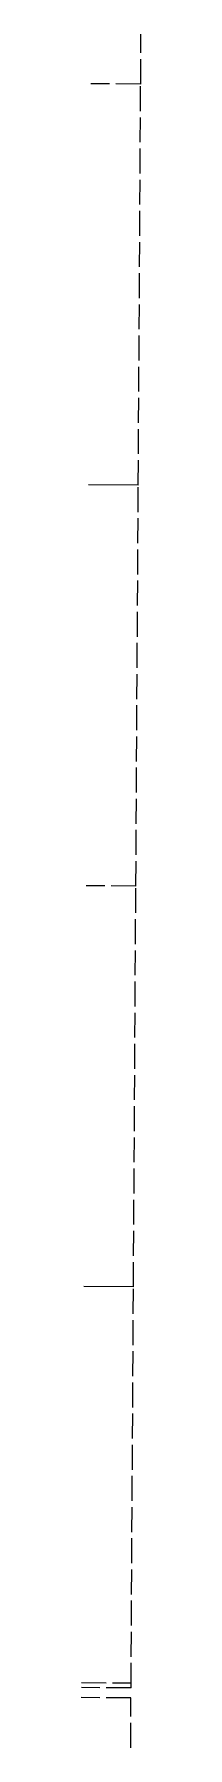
# Model space of a CAD drawing. Header units: inches. Extents: x 464475 to 485921, y 6038951 to 6050475.
# Drawn here: x 472107 to 472226, y 6045772 to 6049208 of the extents above; entities that cross this region are included whole.
import ezdxf

# ---------------------------------------------------------------- set-up
doc = ezdxf.new("R2010")
doc.units = ezdxf.units.IN
doc.header["$LTSCALE"] = 5
doc.linetypes.add('foc-QUARTERLINE', pattern=[33, 25, -3, 2, -3])
doc.linetypes.add('foc-UNSURVEYED', pattern=[12.5, 10, -2.5])
doc.layers.add('L-QSEC', color=8, linetype='foc-QUARTERLINE')
doc.layers.add('L-USEC', color=7, linetype='foc-UNSURVEYED')

msp = doc.modelspace()

# ---------------------------------------------------------------- linework, layer by layer
at = {"layer": 'L-QSEC'}
for p, q in [((472221.463, 6048303.926), (472121.518, 6048304.505)), ((472211.807, 6046695.869), (472111.861, 6046696.447))]:
    msp.add_line(p, q, dxfattribs=at)
at = {"layer": 'L-USEC'}
for p, q in [((472226.331, 6049108.098), (472226.936, 6049208.044)), ((472226.331, 6049108.098), (472126.347, 6049108.677)), ((472221.463, 6048303.926), (472226.331, 6049108.098)), ((472216.635, 6047499.897), (472221.463, 6048303.926)), ((472216.635, 6047499.897), (472116.69, 6047500.476)), ((472211.807, 6046695.869), (472216.635, 6047499.897)), ((472206.978, 6045891.848), (472211.807, 6046695.869)), ((472206.978, 6045891.848), (472107.033, 6045892.426)), ((472107.093, 6045902.476), (472207.038, 6045901.898)), ((472206.858, 6045871.739), (472106.912, 6045872.317)), ((472206.258, 6045771.794), (472206.858, 6045871.739))]:
    msp.add_line(p, q, dxfattribs=at)

doc.saveas('drawing.dxf')
